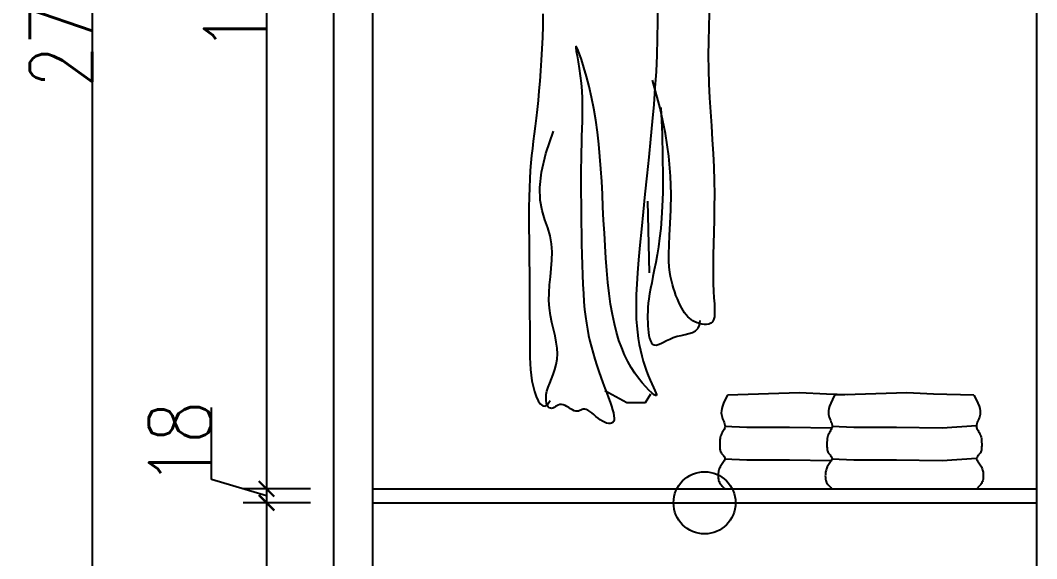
# Model space of a CAD drawing. Header units: millimetres. Extents: x 3255186 to 3429179, y -984851 to -941485.
# Drawn here: x 3332960 to 3334270, y -978474 to -977779 of the extents above; entities that cross this region are included whole.
import ezdxf

# ---------------------------------------------------------------- set-up
doc = ezdxf.new("R2010")
doc.units = ezdxf.units.MM
doc.header["$PDMODE"] = 35
doc.styles.add('DIM_FONT', font='SIMPLEX.shx', dxfattribs={"width": 0.8})
doc.dimstyles.new('ISO-25', dxfattribs={"dimtxt": 80, "dimasz": 20, "dimexe": 30, "dimexo": 80, "dimtad": 1, "dimdec": 0, "dimtxsty": 'DIM_FONT', "dimblk": 'ARCHTICK', "dimcen": 2.5, "dimadec": 0, "dimazin": 0, "dimtfac": 1, "dimtdec": 0, "dimtmove": 1, "dimatfit": 3, "dimfxl": 80, "dimfxlon": 1, "dimarcsym": 0})

# ---------------------------------------------------------------- blocks, each defined once
blk = doc.blocks.new('324')
at = {"color": 8}
for p, q in [((33985, -2640.8), (33984.7, -2666.3)), ((33912.4, -2655), (33913.1, -2674.6)), ((34144.3, -2656), (34144.6, -2672.6)), ((33913.1, -2674.6), (33913.5, -2694.3)), ((33984.7, -2666.3), (33984.9, -2690.6)), ((34144.6, -2672.6), (34145, -2689)), ((33984.9, -2690.6), (33985.5, -2713.9)), ((34145, -2689), (34145.7, -2705)), ((33913.5, -2694.3), (33913.6, -2714.1)), ((34093.7, -2711.1), (34096.1, -2704.8)), ((34096.1, -2704.8), (34097.7, -2701.4)), ((34097.7, -2701.4), (34098.5, -2701)), ((34098.4, -2703.3), (34097.7, -2708)), ((34098.5, -2701), (34098.4, -2703.3)), ((34145.7, -2705), (34146.5, -2720.5)), ((33913.6, -2714.1), (33913.4, -2733.9)), ((33985.5, -2713.9), (33986.5, -2736.7)), ((34087.2, -2730.7), (34090.6, -2719.8)), ((34090.6, -2719.8), (34093.7, -2711.1)), ((34096.6, -2714.7), (34095.2, -2722.9)), ((34097.7, -2708), (34096.6, -2714.7)), ((34146.5, -2720.5), (34147.5, -2735.4)), ((33913.4, -2733.9), (33912.8, -2753.6)), ((34083.6, -2743.3), (34087.2, -2730.7)), ((34093.7, -2732.3), (34092.2, -2742.4)), ((34095.2, -2722.9), (34093.7, -2732.3)), ((33980.8, -2787.6), (33991.5, -2748.6)), ((33986.5, -2736.7), (33988, -2759.3)), ((34079.9, -2757.3), (34083.6, -2743.3)), ((34092.2, -2742.4), (34091, -2752.9)), ((34147.5, -2735.4), (34148.6, -2749.8)), ((33912.8, -2753.6), (33911.8, -2773.3)), ((33988, -2759.3), (33989.8, -2782.3)), ((34076.3, -2772.4), (34079.9, -2757.3)), ((34090.1, -2763.5), (34089.6, -2774)), ((34091, -2752.9), (34090.1, -2763.5)), ((34148.6, -2749.8), (34149.9, -2763.6)), ((34149.9, -2763.6), (34151.1, -2776.9)), ((33911.8, -2773.3), (33910.7, -2792.9)), ((34073.1, -2788.2), (34076.3, -2772.4)), ((34089.6, -2774), (34089.4, -2784.5)), ((34151.1, -2776.9), (34152.5, -2789.5)), ((33973.4, -2822.9), (33980.8, -2787.6)), ((33979.6, -2786.6), (33978.1, -2823.8)), ((33989.8, -2782.3), (33991.9, -2806)), ((34070.4, -2804.4), (34073.1, -2788.2)), ((34089.4, -2784.5), (34089.4, -2795)), ((34152.5, -2789.5), (34153.9, -2801.5)), ((33910.7, -2792.9), (33909.4, -2812.4)), ((33991.9, -2806), (33994.2, -2830.8)), ((34068.2, -2821), (34070.4, -2804.4)), ((34089.4, -2795), (34089.6, -2805.6)), ((34089.6, -2805.6), (34089.9, -2816.3)), ((34153.9, -2801.5), (34155.2, -2812.8)), ((33909.4, -2812.4), (33908.2, -2831.8)), ((34089.9, -2816.3), (34090.3, -2827)), ((34140.2, -2850.9), (34129.4, -2819.9)), ((34155.2, -2812.8), (34156.5, -2823.5)), ((33908.2, -2831.8), (33907, -2851)), ((33968.7, -2854.5), (33973.4, -2822.9)), ((33978.1, -2823.8), (33977.3, -2855.5)), ((33994.2, -2830.8), (33996.7, -2856.2)), ((34066.3, -2837.9), (34068.2, -2821)), ((34090.3, -2827), (34090.6, -2837.8)), ((34156.5, -2823.5), (34157.8, -2833.7)), ((34157.8, -2833.7), (34159, -2843.8)), ((34064.7, -2855.1), (34066.3, -2837.9)), ((34090.6, -2837.8), (34090.8, -2848.7)), ((34159, -2843.8), (34160.1, -2853.8)), ((33907, -2851), (33906.1, -2870.1)), ((33966.2, -2882.7), (33968.7, -2854.5)), ((33977.3, -2855.5), (33977, -2882.5)), ((33996.7, -2856.2), (33999.4, -2881.9)), ((34063.4, -2872.5), (34064.7, -2855.1)), ((34090.8, -2848.7), (34091, -2859.8)), ((34091, -2859.8), (34091.2, -2871.1)), ((34146.2, -2876.7), (34140.2, -2850.9)), ((34160.1, -2853.8), (34161, -2864.1)), ((33906.1, -2870.1), (33905.5, -2888.9)), ((34062.3, -2890.1), (34063.4, -2872.5)), ((34091.2, -2871.1), (34091.2, -2882.8)), ((34148.5, -2898.1), (34146.2, -2876.7)), ((34161, -2864.1), (34161.9, -2874.8)), ((34161.9, -2874.8), (34162.6, -2886.2)), ((33905.5, -2888.9), (33905.2, -2907.5)), ((33965.4, -2907.6), (33966.2, -2882.7)), ((33977, -2882.5), (33977.2, -2905.3)), ((33999.4, -2881.9), (34002, -2907.5)), ((34061.4, -2907.8), (34062.3, -2890.1)), ((34091.2, -2882.8), (34091.2, -2894.8)), ((34162.6, -2886.2), (34163.1, -2898.4)), ((33977.2, -2905.3), (33977.8, -2924.6)), ((34091.2, -2894.8), (34091.2, -2907.2)), ((34147.9, -2915.8), (34148.5, -2898.1)), ((34163.1, -2898.4), (34163.5, -2911.7)), ((33905.2, -2907.5), (33905.3, -2925.7)), ((33965.7, -2929.5), (33965.4, -2907.6)), ((33998.6, -2917.4), (33996.2, -3017.3)), ((34002, -2907.5), (34004.5, -2932.4)), ((34060.5, -2925.8), (34061.4, -2907.8)), ((34091.2, -2907.2), (34091.1, -2920.2)), ((34145.2, -2930.6), (34147.9, -2915.8)), ((34163.5, -2911.7), (34163.7, -2925.9)), ((33905.3, -2925.7), (33905.5, -2943.5)), ((33966.7, -2948.6), (33965.7, -2929.5)), ((33977.8, -2924.6), (33978.8, -2941.2)), ((34004.5, -2932.4), (34006.9, -2956.3)), ((34059.6, -2943.8), (34060.5, -2925.8)), ((34091, -2933.7), (34090.8, -2947.8)), ((34091.1, -2920.2), (34091, -2933.7)), ((34141.5, -2943.3), (34145.2, -2930.6)), ((34163.7, -2925.9), (34163.8, -2940.7)), ((33905.5, -2943.5), (33906, -2960.6)), ((33978.8, -2941.2), (33980, -2955.7)), ((34058.6, -2961.8), (34059.6, -2943.8)), ((34090.8, -2947.8), (34090.6, -2962.3)), ((34137.5, -2954.8), (34141.5, -2943.3)), ((34163.8, -2940.7), (34163.7, -2955.9)), ((33906, -2960.6), (33906.4, -2977)), ((33967.7, -2965), (33966.7, -2948.6)), ((33980, -2955.7), (33981.6, -2968.8)), ((34006.9, -2956.3), (34009.1, -2978.7)), ((34057.6, -2979.6), (34058.6, -2961.8)), ((34134.2, -2965.8), (34137.5, -2954.8)), ((34163.7, -2955.9), (34163.6, -2971.3)), ((33968.4, -2979), (33967.7, -2965)), ((33981.6, -2968.8), (33983.3, -2981)), ((34090.6, -2962.3), (34090.3, -2977.1)), ((34132.2, -2976.9), (34134.2, -2965.8)), ((34163.6, -2971.3), (34163.5, -2986.7)), ((33906.4, -2977), (33906.8, -2992.4)), ((33968.6, -2990.8), (33968.4, -2979)), ((33983.3, -2981), (33985.1, -2992.4)), ((34009.1, -2978.7), (34010.9, -2999.1)), ((34056.4, -2997.1), (34057.6, -2979.6)), ((34090.3, -2977.1), (34090, -2991.8)), ((34131.5, -2988.3), (34132.2, -2976.9)), ((34131.8, -2999.8), (34131.5, -2988.3)), ((34163.5, -2986.7), (34163.3, -3001.7)), ((33906.8, -2992.4), (33907, -3006.9)), ((33968.1, -3009.3), (33968.5, -3000.8)), ((33968.5, -3000.8), (33968.6, -2990.8)), ((33985.1, -2992.4), (33987, -3003.1)), ((33987, -3003.1), (33989, -3013.2)), ((34010.9, -2999.1), (34012.3, -3017.3)), ((34055.1, -3014.2), (34056.4, -2997.1)), ((34090, -2991.8), (34089.6, -3006.3)), ((34132.6, -3011.3), (34131.8, -2999.8)), ((34163.3, -3001.7), (34163.1, -3016.2)), ((33907, -3006.9), (33907, -3020.1)), ((33966.4, -3022.7), (33967.4, -3016.5)), ((33967.4, -3016.5), (33968.1, -3009.3)), ((33989, -3013.2), (33990.8, -3022.5)), ((34012.3, -3017.3), (34013.4, -3033.4)), ((34053.6, -3030.7), (34055.1, -3014.2)), ((34089.6, -3006.3), (34089.1, -3020.3)), ((34133.7, -3022.8), (34132.6, -3011.3)), ((34163.1, -3016.2), (34163, -3029.9)), ((33906.7, -3032.1), (33906.2, -3042.8)), ((33907, -3020.1), (33906.7, -3032.1)), ((33963.7, -3033.6), (33965.1, -3028.3)), ((33965.1, -3028.3), (33966.4, -3022.7)), ((33990.8, -3022.5), (33992.6, -3031.2)), ((33992.6, -3031.2), (33994.1, -3039.2)), ((34051.8, -3046.4), (34053.6, -3030.7)), ((34089.1, -3020.3), (34088.5, -3033.7)), ((34134.9, -3034.2), (34133.7, -3022.8)), ((34163, -3029.9), (34162.9, -3042.9)), ((33906.2, -3042.8), (33905.7, -3052.3)), ((33958.7, -3048.8), (33960.5, -3043.9)), ((33960.5, -3043.9), (33962.2, -3038.8)), ((33962.2, -3038.8), (33963.7, -3033.6)), ((33994.1, -3039.2), (33995.4, -3046.7)), ((33995.4, -3046.7), (33996.5, -3053.5)), ((34013.4, -3033.4), (34014.1, -3047.6)), ((34049.8, -3061.3), (34051.8, -3046.4)), ((34087.8, -3046.3), (34087, -3057.8)), ((34088.5, -3033.7), (34087.8, -3046.3)), ((34135.6, -3045.3), (34134.9, -3034.2)), ((34135.8, -3056.2), (34135.6, -3045.3)), ((34162.9, -3042.9), (34162.8, -3055.2)), ((33905.2, -3060.7), (33904.8, -3067.8)), ((33905.7, -3052.3), (33905.2, -3060.7)), ((33952.8, -3062.5), (33954.8, -3058.2)), ((33954.8, -3058.2), (33956.8, -3053.6)), ((33956.8, -3053.6), (33958.7, -3048.8)), ((33996.5, -3053.5), (33997.3, -3059.9)), ((33997.3, -3059.9), (33997.8, -3065.7)), ((34014.1, -3047.6), (34014.4, -3060.2)), ((34014.4, -3060.2), (34014.4, -3071.5)), ((34087, -3057.8), (34086.1, -3068.4)), ((34135, -3066.7), (34135.8, -3056.2)), ((34162.8, -3055.2), (34162.8, -3066.9)), ((33904.8, -3067.8), (33904.8, -3073.9)), ((33904.8, -3073.9), (33905.2, -3078.8)), ((33944.5, -3076.1), (33946.6, -3073.3)), ((33946.6, -3073.3), (33948.7, -3070.1)), ((33948.7, -3070.1), (33950.7, -3066.5)), ((33950.7, -3066.5), (33952.8, -3062.5)), ((33997.8, -3065.7), (33998.1, -3071.3)), ((33998.1, -3071.3), (33998.3, -3076.5)), ((34014.4, -3071.5), (34014, -3081.8)), ((34044.6, -3088.3), (34047.4, -3075.3)), ((34047.4, -3075.3), (34049.8, -3061.3)), ((34086.1, -3068.4), (34085, -3078.2)), ((34133.6, -3076.9), (34135, -3066.7)), ((34162.8, -3066.9), (34162.8, -3078.1)), ((33905.2, -3078.8), (33906.2, -3082.8)), ((33906.2, -3082.8), (33907.9, -3085.7)), ((33907.9, -3085.7), (33910.2, -3087.7)), ((33910.2, -3087.7), (33912.9, -3089)), ((33912.9, -3089), (33916, -3089.5)), ((33916, -3089.5), (33919.2, -3089.5)), ((33919.2, -3089.5), (33922.6, -3089.1)), ((33922.6, -3089.1), (33926, -3088.2)), ((33925.7, -3090.2), (33924.9, -3083.9)), ((33926, -3088.2), (33929.2, -3087.1)), ((33929.2, -3087.1), (33932.2, -3085.8)), ((33932.2, -3085.8), (33935, -3084.4)), ((33935, -3084.4), (33937.6, -3082.7)), ((33937.6, -3082.7), (33940, -3080.8)), ((33940, -3080.8), (33942.3, -3078.6)), ((33942.3, -3078.6), (33944.5, -3076.1)), ((33998.1, -3086.3), (33997.8, -3091.1)), ((33998.2, -3081.5), (33998.1, -3086.3)), ((33998.3, -3076.5), (33998.2, -3081.5)), ((34014, -3081.8), (34013.4, -3091.2)), ((34041.6, -3100.3), (34044.6, -3088.3)), ((34083.7, -3087.5), (34082.3, -3096.2)), ((34085, -3078.2), (34083.7, -3087.5)), ((34129.5, -3096.1), (34131.7, -3086.7)), ((34131.7, -3086.7), (34133.6, -3076.9)), ((34162.8, -3078.1), (34162.7, -3088.7)), ((34162.7, -3088.7), (34162.7, -3098.8)), ((33927.9, -3094.8), (33925.7, -3090.2)), ((33931.3, -3098.2), (33927.9, -3094.8)), ((33935.6, -3100.5), (33931.3, -3098.2)), ((33940.6, -3102.2), (33935.6, -3100.5)), ((33946, -3103.4), (33940.6, -3102.2)), ((33951.6, -3104.6), (33946, -3103.4)), ((33997, -3100.4), (33996.4, -3104.8)), ((33997.5, -3095.8), (33997, -3100.4)), ((33997.8, -3091.1), (33997.5, -3095.8)), ((34012.5, -3100.2), (34011.3, -3108.8)), ((34013.4, -3091.2), (34012.5, -3100.2)), ((34038.2, -3111.6), (34041.6, -3100.3)), ((34082.3, -3096.2), (34080.7, -3104.6)), ((34127.4, -3105.2), (34129.5, -3096.1)), ((34162.7, -3098.8), (34162.7, -3108.5)), ((33957.2, -3105.9), (33951.6, -3104.6)), ((33962.5, -3107.7), (33957.2, -3105.9)), ((33967.4, -3109.8), (33962.5, -3107.7)), ((33972, -3112), (33967.4, -3109.8)), ((33976.2, -3114.1), (33972, -3112)), ((33980, -3116), (33976.2, -3114.1)), ((33983.5, -3117.4), (33980, -3116)), ((33986.5, -3118.1), (33983.5, -3117.4)), ((33991.3, -3116.9), (33989.1, -3118)), ((33993, -3114.9), (33991.3, -3116.9)), ((33994.4, -3112.2), (33993, -3114.9)), ((33995.5, -3108.7), (33994.4, -3112.2)), ((33996.4, -3104.8), (33995.5, -3108.7)), ((34009.9, -3117.2), (34008.3, -3125.3)), ((34011.3, -3108.8), (34009.9, -3117.2)), ((34034.4, -3122.1), (34038.2, -3111.6)), ((34078.8, -3112.9), (34076.7, -3121.2)), ((34080.7, -3104.6), (34078.8, -3112.9)), ((34124.4, -3122.3), (34125.6, -3113.9)), ((34125.6, -3113.9), (34127.4, -3105.2)), ((34162.7, -3108.5), (34162.7, -3117.9)), ((34162.7, -3117.9), (34162.7, -3126.8)), ((33989.1, -3118), (33986.5, -3118.1)), ((34008.3, -3125.3), (34006.4, -3133)), ((34026, -3140.9), (34030.4, -3131.8)), ((34030.4, -3131.8), (34034.4, -3122.1)), ((34074.4, -3129.6), (34071.8, -3138)), ((34076.7, -3121.2), (34074.4, -3129.6)), ((34123.9, -3130.3), (34124.4, -3122.3)), ((34124.4, -3138), (34123.9, -3130.3)), ((34162.7, -3126.8), (34162.5, -3135.5)), ((34004.4, -3140.5), (34002.2, -3147.6)), ((34006.4, -3133), (34004.4, -3140.5)), ((34021.2, -3149.4), (34026, -3140.9)), ((34071.8, -3138), (34069.1, -3146.5)), ((34125.7, -3145.4), (34124.4, -3138)), ((34127.6, -3152.4), (34125.7, -3145.4)), ((34162.1, -3144), (34161.6, -3152.1)), ((34162.5, -3135.5), (34162.1, -3144)), ((33999.9, -3154.4), (33997.4, -3160.8)), ((34002.2, -3147.6), (33999.9, -3154.4)), ((34011, -3164.5), (34016.2, -3157.2)), ((34016.2, -3157.2), (34021.2, -3149.4)), ((34066.3, -3154.8), (34063.5, -3162.9)), ((34069.1, -3146.5), (34066.3, -3154.8)), ((34129.9, -3159.1), (34127.6, -3152.4)), ((34132.3, -3165.4), (34129.9, -3159.1)), ((34160.7, -3160.1), (34159.5, -3167.9)), ((34161.6, -3152.1), (34160.7, -3160.1)), ((33992.4, -3172.4), (33990.1, -3177.4)), ((33994.9, -3166.9), (33992.4, -3172.4)), ((33997.4, -3160.8), (33994.9, -3166.9)), ((34000.9, -3176.6), (34005.8, -3170.9)), ((34005.8, -3170.9), (34011, -3164.5)), ((34060.7, -3170.8), (34057.9, -3178.3)), ((34063.5, -3162.9), (34060.7, -3170.8)), ((34134.8, -3171.4), (34132.3, -3165.4)), ((34136.9, -3177), (34134.8, -3171.4)), ((34159.5, -3167.9), (34158, -3175.5)), ((33986.7, -3184.9), (33985.9, -3187.3)), ((33985.9, -3187.3), (33986, -3188.5)), ((33986, -3188.5), (33987.1, -3188.6)), ((33988.1, -3181.6), (33986.7, -3184.9)), ((33987.1, -3188.6), (33989.3, -3187.4)), ((33990.1, -3177.4), (33988.1, -3181.6)), ((33989.3, -3187.4), (33992.4, -3184.9)), ((33992.4, -3184.9), (33996.4, -3181.2)), ((34001, -3198.1), (33993.9, -3186.2)), ((33996.4, -3181.2), (34000.9, -3176.6)), ((34058.1, -3181.5), (34027.2, -3198.1)), ((34055.3, -3185.4), (34052.9, -3192)), ((34057.9, -3178.3), (34055.3, -3185.4)), ((34138.6, -3182.3), (34136.9, -3177)), ((34139.6, -3187.1), (34138.6, -3182.3)), ((34139.9, -3191.6), (34139.6, -3187.1)), ((34156, -3183), (34153.6, -3189.9)), ((34158, -3175.5), (34156, -3183)), ((34027.2, -3198.1), (34001, -3198.1)), ((34050.7, -3198), (34048.8, -3203.6)), ((34052.9, -3192), (34050.7, -3198)), ((34110.7, -3203.8), (34113.3, -3202.4)), ((34113.3, -3202.4), (34115.9, -3201.4)), ((34115.9, -3201.4), (34118.3, -3200.9)), ((34118.3, -3200.9), (34120.6, -3201.1)), ((34120.6, -3201.1), (34122.8, -3201.8)), ((34122.8, -3201.8), (34124.9, -3202.8)), ((34124.9, -3202.8), (34126.8, -3204)), ((34137.8, -3201.2), (34134.2, -3195.7)), ((34136.9, -3204.1), (34138.2, -3201.8)), ((34141.3, -3203.4), (34137.8, -3201.2)), ((34138.2, -3201.8), (34139.1, -3199)), ((34139.1, -3199), (34139.8, -3195.5)), ((34139.8, -3195.5), (34139.9, -3191.6)), ((34147.9, -3200.3), (34144.6, -3203)), ((34150.9, -3195.8), (34147.9, -3200.3)), ((34153.6, -3189.9), (34150.9, -3195.8)), ((34045.2, -3216.8), (34044.8, -3220)), ((34046, -3212.9), (34045.2, -3216.8)), ((34047.2, -3208.5), (34046, -3212.9)), ((34048.8, -3203.6), (34047.2, -3208.5)), ((34070.3, -3217.6), (34073.3, -3215.1)), ((34073.3, -3215.1), (34076.2, -3212.8)), ((34076.2, -3212.8), (34078.9, -3210.7)), ((34078.9, -3210.7), (34081.5, -3209.1)), ((34081.5, -3209.1), (34083.8, -3208)), ((34083.8, -3208), (34086, -3207.6)), ((34086, -3207.6), (34087.9, -3207.7)), ((34087.9, -3207.7), (34089.6, -3208.2)), ((34089.6, -3208.2), (34091.3, -3208.9)), ((34091.3, -3208.9), (34093, -3209.6)), ((34093, -3209.6), (34094.7, -3210.3)), ((34094.7, -3210.3), (34096.5, -3210.6)), ((34096.5, -3210.6), (34098.5, -3210.4)), ((34098.5, -3210.4), (34100.7, -3209.7)), ((34100.7, -3209.7), (34103.1, -3208.5)), ((34103.1, -3208.5), (34105.6, -3207)), ((34105.6, -3207), (34108.1, -3205.3)), ((34108.1, -3205.3), (34110.7, -3203.8)), ((34126.8, -3204), (34128.7, -3205.1)), ((34128.7, -3205.1), (34130.4, -3206)), ((34130.4, -3206), (34132.1, -3206.5)), ((34132.1, -3206.5), (34133.8, -3206.4)), ((34133.8, -3206.4), (34135.4, -3205.6)), ((34135.4, -3205.6), (34136.9, -3204.1)), ((34144.6, -3203), (34141.3, -3203.4)), ((34044.8, -3220), (34045, -3222.7)), ((34045, -3222.7), (34045.7, -3224.8)), ((34045.7, -3224.8), (34046.9, -3226.3)), ((34046.9, -3226.3), (34048.6, -3227.2)), ((34048.6, -3227.2), (34050.6, -3227.6)), ((34050.6, -3227.6), (34052.9, -3227.5)), ((34052.9, -3227.5), (34055.5, -3226.9)), ((34055.5, -3226.9), (34058.3, -3225.8)), ((34058.3, -3225.8), (34061.3, -3224.3)), ((34061.3, -3224.3), (34064.3, -3222.3)), ((34064.3, -3222.3), (34067.3, -3220)), ((34067.3, -3220), (34070.3, -3217.6))]:
    blk.add_line(p, q, dxfattribs=at)
blk = doc.blocks.new('nmi')
at = {"color": 8}
for p, q in [((52110.9, -6815.1), (52154.7, -6814)), ((52154.7, -6814), (52183.9, -6812.3)), ((52183.9, -6812.3), (52262.1, -6815.1)), ((52247.6, -6814.6), (52270.9, -6814)), ((52270.9, -6814), (52300.1, -6812.3)), ((52300.1, -6812.3), (52378.3, -6815.1)), ((52106.7, -6823.6), (52105.4, -6826.9)), ((52108.5, -6819.7), (52106.7, -6823.6)), ((52110.9, -6815.1), (52108.5, -6819.7)), ((52262.1, -6815.1), (52264.5, -6819.7)), ((52264.5, -6819.7), (52266.3, -6823.6)), ((52266.3, -6823.6), (52267.5, -6826.9)), ((52378.3, -6815.1), (52380.7, -6819.7)), ((52380.7, -6819.7), (52382.5, -6823.6)), ((52382.5, -6823.6), (52383.8, -6826.9)), ((52104.1, -6832), (52104, -6834)), ((52104, -6834), (52104.2, -6835.8)), ((52104.6, -6829.6), (52104.1, -6832)), ((52104.2, -6835.8), (52104.5, -6837.5)), ((52105.4, -6826.9), (52104.6, -6829.6)), ((52267.5, -6826.9), (52268.4, -6829.6)), ((52268.4, -6829.6), (52268.8, -6832)), ((52268.7, -6835.8), (52268.4, -6837.5)), ((52268.9, -6834), (52268.7, -6835.8)), ((52268.8, -6832), (52268.9, -6834)), ((52383.8, -6826.9), (52384.6, -6829.6)), ((52384.6, -6829.6), (52385, -6832)), ((52385, -6835.8), (52384.6, -6837.5)), ((52385, -6832), (52385.1, -6834)), ((52385.1, -6834), (52385, -6835.8)), ((52104.5, -6837.5), (52105, -6839)), ((52105, -6839), (52105.6, -6840.6)), ((52105.6, -6840.6), (52106.2, -6842)), ((52106.2, -6842), (52106.8, -6843.5)), ((52106.8, -6843.5), (52107.4, -6844.8)), ((52107.4, -6844.8), (52107.8, -6846.2)), ((52107.8, -6846.2), (52108.1, -6847.5)), ((52108.1, -6847.5), (52108.2, -6848.7)), ((52265.1, -6846.2), (52264.8, -6847.5)), ((52264.8, -6847.5), (52264.8, -6848.7)), ((52265.6, -6844.8), (52265.1, -6846.2)), ((52266.1, -6843.5), (52265.6, -6844.8)), ((52266.7, -6842), (52266.1, -6843.5)), ((52267.3, -6840.6), (52266.7, -6842)), ((52267.9, -6839), (52267.3, -6840.6)), ((52268.4, -6837.5), (52267.9, -6839)), ((52381.1, -6847.5), (52381, -6848.7)), ((52381.4, -6846.2), (52381.1, -6847.5)), ((52381.8, -6844.8), (52381.4, -6846.2)), ((52382.4, -6843.5), (52381.8, -6844.8)), ((52383, -6842), (52382.4, -6843.5)), ((52383.6, -6840.6), (52383, -6842)), ((52384.1, -6839), (52383.6, -6840.6)), ((52384.6, -6837.5), (52384.1, -6839)), ((52103.9, -6858), (52103.5, -6859.3)), ((52104.5, -6856.8), (52103.9, -6858)), ((52105.2, -6855.6), (52104.5, -6856.8)), ((52105.9, -6854.5), (52105.2, -6855.6)), ((52106.5, -6853.3), (52105.9, -6854.5)), ((52107.2, -6852.2), (52106.5, -6853.3)), ((52107.7, -6851.1), (52107.2, -6852.2)), ((52108, -6849.9), (52107.7, -6851.1)), ((52108.2, -6848.7), (52108, -6849.9)), ((52108.1, -6848.1), (52145.5, -6850.6)), ((52145.5, -6850.6), (52194.8, -6850.1)), ((52194.8, -6850.1), (52241.2, -6850.1)), ((52241.2, -6850.1), (52265.2, -6848.9)), ((52264.8, -6848.7), (52264.9, -6849.9)), ((52264.9, -6849.9), (52265.3, -6851.1)), ((52265.1, -6850.6), (52311, -6850.1)), ((52265.3, -6851.1), (52265.8, -6852.2)), ((52265.8, -6852.2), (52266.4, -6853.3)), ((52266.4, -6853.3), (52267.1, -6854.5)), ((52267.1, -6854.5), (52267.8, -6855.6)), ((52267.8, -6855.6), (52268.4, -6856.8)), ((52268.4, -6856.8), (52269, -6858)), ((52269, -6858), (52269.5, -6859.3)), ((52311, -6850.1), (52357.4, -6850.1)), ((52357.4, -6850.1), (52381.5, -6848.9)), ((52381, -6848.7), (52381.2, -6849.9)), ((52381.2, -6849.9), (52381.5, -6851.1)), ((52381.5, -6851.1), (52382, -6852.2)), ((52382, -6852.2), (52382.6, -6853.3)), ((52382.6, -6853.3), (52383.3, -6854.5)), ((52383.3, -6854.5), (52384, -6855.6)), ((52384, -6855.6), (52384.7, -6856.8)), ((52384.7, -6856.8), (52385.3, -6858)), ((52385.3, -6858), (52385.7, -6859.3)), ((52102.6, -6865.9), (52102.5, -6867.3)), ((52102.5, -6867.3), (52102.5, -6868.6)), ((52102.5, -6868.6), (52102.5, -6869.8)), ((52102.5, -6869.8), (52102.6, -6871.1)), ((52102.7, -6863.2), (52102.6, -6864.6)), ((52102.6, -6864.6), (52102.6, -6865.9)), ((52102.9, -6861.9), (52102.7, -6863.2)), ((52103.1, -6860.6), (52102.9, -6861.9)), ((52103.5, -6859.3), (52103.1, -6860.6)), ((52269.5, -6859.3), (52269.8, -6860.6)), ((52269.8, -6860.6), (52270.1, -6861.9)), ((52270.1, -6861.9), (52270.2, -6863.2)), ((52270.2, -6863.2), (52270.3, -6864.6)), ((52270.3, -6864.6), (52270.4, -6865.9)), ((52270.4, -6865.9), (52270.4, -6867.3)), ((52270.4, -6867.3), (52270.4, -6868.6)), ((52270.4, -6868.6), (52270.4, -6869.8)), ((52270.4, -6869.8), (52270.4, -6871.1)), ((52385.7, -6859.3), (52386.1, -6860.6)), ((52386.1, -6860.6), (52386.3, -6861.9)), ((52386.3, -6861.9), (52386.5, -6863.2)), ((52386.5, -6863.2), (52386.6, -6864.6)), ((52386.6, -6864.6), (52386.6, -6865.9)), ((52386.6, -6865.9), (52386.6, -6867.3)), ((52386.6, -6867.3), (52386.6, -6868.6)), ((52386.6, -6868.6), (52386.6, -6869.8)), ((52386.6, -6869.8), (52386.6, -6871.1)), ((52102.6, -6871.1), (52102.6, -6872.3)), ((52102.6, -6872.3), (52102.7, -6873.4)), ((52102.7, -6873.4), (52102.9, -6874.5)), ((52102.9, -6874.5), (52103.1, -6875.5)), ((52103.1, -6875.5), (52103.5, -6876.5)), ((52103.5, -6876.5), (52103.9, -6877.4)), ((52103.9, -6877.4), (52104.5, -6878.3)), ((52104.5, -6878.3), (52105.2, -6879.1)), ((52105.2, -6879.1), (52105.9, -6879.9)), ((52105.9, -6879.9), (52106.5, -6880.6)), ((52106.5, -6880.6), (52107.1, -6881.4)), ((52266.4, -6880.6), (52265.8, -6881.4)), ((52267.1, -6879.9), (52266.4, -6880.6)), ((52267.8, -6879.1), (52267.1, -6879.9)), ((52268.4, -6878.3), (52267.8, -6879.1)), ((52269, -6877.4), (52268.4, -6878.3)), ((52269.5, -6876.5), (52269, -6877.4)), ((52269.8, -6875.5), (52269.5, -6876.5)), ((52270.1, -6874.5), (52269.8, -6875.5)), ((52270.2, -6873.4), (52270.1, -6874.5)), ((52270.3, -6872.3), (52270.2, -6873.4)), ((52270.4, -6871.1), (52270.3, -6872.3)), ((52382.7, -6880.6), (52382, -6881.4)), ((52383.3, -6879.9), (52382.7, -6880.6)), ((52384, -6879.1), (52383.3, -6879.9)), ((52384.7, -6878.3), (52384, -6879.1)), ((52385.3, -6877.4), (52384.7, -6878.3)), ((52385.7, -6876.5), (52385.3, -6877.4)), ((52386.1, -6875.5), (52385.7, -6876.5)), ((52386.3, -6874.5), (52386.1, -6875.5)), ((52386.5, -6873.4), (52386.3, -6874.5)), ((52386.6, -6872.3), (52386.5, -6873.4)), ((52386.6, -6871.1), (52386.6, -6872.3)), ((52103.5, -6891.5), (52102.9, -6892.7)), ((52104.2, -6890.4), (52103.5, -6891.5)), ((52105, -6889.4), (52104.2, -6890.4)), ((52105.8, -6888.3), (52105, -6889.4)), ((52106.5, -6887.3), (52105.8, -6888.3)), ((52107.1, -6886.3), (52106.5, -6887.3)), ((52107.1, -6881.4), (52107.6, -6882.1)), ((52107.6, -6885.4), (52107.1, -6886.3)), ((52107.6, -6882.1), (52108, -6882.9)), ((52108, -6884.5), (52107.6, -6885.4)), ((52108, -6882.9), (52108.1, -6883.7)), ((52108.1, -6883.7), (52108, -6884.5)), ((52108.1, -6883.6), (52145.5, -6886.1)), ((52145.5, -6886.1), (52194.8, -6885.5)), ((52194.8, -6885.5), (52241.2, -6885.5)), ((52241.2, -6885.5), (52265.2, -6884.4)), ((52265, -6882.9), (52264.8, -6883.7)), ((52264.8, -6883.7), (52265, -6884.5)), ((52265.3, -6882.1), (52265, -6882.9)), ((52265, -6884.5), (52265.3, -6885.4)), ((52265.8, -6881.4), (52265.3, -6882.1)), ((52265.3, -6885.4), (52265.8, -6886.3)), ((52265.7, -6886.1), (52311, -6885.5)), ((52265.8, -6886.3), (52266.5, -6887.3)), ((52266.5, -6887.3), (52267.2, -6888.3)), ((52267.2, -6888.3), (52267.9, -6889.4)), ((52267.9, -6889.4), (52268.7, -6890.4)), ((52268.7, -6890.4), (52269.4, -6891.5)), ((52269.4, -6891.5), (52270, -6892.7)), ((52311, -6885.5), (52357.4, -6885.5)), ((52357.4, -6885.5), (52381.5, -6884.4)), ((52381.2, -6882.9), (52381.1, -6883.7)), ((52381.1, -6883.7), (52381.2, -6884.5)), ((52381.5, -6882.1), (52381.2, -6882.9)), ((52381.2, -6884.5), (52381.6, -6885.4)), ((52382, -6881.4), (52381.5, -6882.1)), ((52381.6, -6885.4), (52382.1, -6886.3)), ((52382.1, -6886.3), (52382.7, -6887.3)), ((52382.7, -6887.3), (52383.4, -6888.3)), ((52383.4, -6888.3), (52384.2, -6889.4)), ((52384.2, -6889.4), (52384.9, -6890.4)), ((52384.9, -6890.4), (52385.6, -6891.5)), ((52385.6, -6891.5), (52386.3, -6892.7)), ((52100.9, -6899.9), (52100.8, -6901.2)), ((52100.8, -6901.2), (52100.8, -6902.5)), ((52100.8, -6902.5), (52100.8, -6903.8)), ((52101.1, -6898.7), (52100.9, -6899.9)), ((52101.3, -6897.4), (52101.1, -6898.7)), ((52101.6, -6896.2), (52101.3, -6897.4)), ((52102, -6895), (52101.6, -6896.2)), ((52102.4, -6893.8), (52102, -6895)), ((52102.9, -6892.7), (52102.4, -6893.8)), ((52270, -6892.7), (52270.5, -6893.8)), ((52270.5, -6893.8), (52271, -6895)), ((52271, -6895), (52271.4, -6896.2)), ((52271.4, -6896.2), (52271.6, -6897.4)), ((52271.6, -6897.4), (52271.9, -6898.7)), ((52271.9, -6898.7), (52272, -6899.9)), ((52272, -6899.9), (52272.1, -6901.2)), ((52272.1, -6901.2), (52272.2, -6902.5)), ((52272.2, -6902.5), (52272.1, -6903.8)), ((52386.3, -6892.7), (52386.8, -6893.8)), ((52386.8, -6893.8), (52387.2, -6895)), ((52387.2, -6895), (52387.6, -6896.2)), ((52387.6, -6896.2), (52387.9, -6897.4)), ((52387.9, -6897.4), (52388.1, -6898.7)), ((52388.1, -6898.7), (52388.3, -6899.9)), ((52388.3, -6899.9), (52388.4, -6901.2)), ((52388.4, -6901.2), (52388.4, -6902.5)), ((52388.4, -6902.5), (52388.4, -6903.8)), ((52100.8, -6903.8), (52100.9, -6905.1)), ((52100.9, -6905.1), (52101.1, -6906.3)), ((52101.1, -6906.3), (52101.3, -6907.6)), ((52101.3, -6907.6), (52101.7, -6908.8)), ((52101.7, -6908.8), (52102.2, -6909.9)), ((52102.2, -6909.9), (52102.8, -6911)), ((52102.8, -6911), (52103.5, -6911.9)), ((52103.5, -6911.9), (52104.3, -6912.8)), ((52104.3, -6912.8), (52105.1, -6913.7)), ((52105.1, -6913.7), (52105.9, -6914.4)), ((52267.8, -6913.7), (52267, -6914.4)), ((52268.6, -6912.8), (52267.8, -6913.7)), ((52269.4, -6911.9), (52268.6, -6912.8)), ((52270.2, -6911), (52269.4, -6911.9)), ((52270.8, -6909.9), (52270.2, -6911)), ((52271.2, -6908.8), (52270.8, -6909.9)), ((52271.6, -6907.6), (52271.2, -6908.8)), ((52271.9, -6906.3), (52271.6, -6907.6)), ((52272.1, -6905.1), (52271.9, -6906.3)), ((52272.1, -6903.8), (52272.1, -6905.1)), ((52384.1, -6913.7), (52383.3, -6914.4)), ((52384.9, -6912.8), (52384.1, -6913.7)), ((52385.7, -6911.9), (52384.9, -6912.8)), ((52386.4, -6911), (52385.7, -6911.9)), ((52387, -6909.9), (52386.4, -6911)), ((52387.5, -6908.8), (52387, -6909.9)), ((52387.9, -6907.6), (52387.5, -6908.8)), ((52388.1, -6906.3), (52387.9, -6907.6)), ((52388.3, -6905.1), (52388.1, -6906.3)), ((52388.4, -6903.8), (52388.3, -6905.1)), ((52105.9, -6914.4), (52106.6, -6915.2)), ((52106.6, -6915.2), (52107.2, -6915.9)), ((52107.2, -6915.9), (52107.6, -6916.7)), ((52107.6, -6916.7), (52107.6, -6916.7)), ((52265.3, -6916.7), (52265.1, -6917.4)), ((52265.1, -6917.4), (52265.2, -6917.6)), ((52265.2, -6917.6), (52265.2, -6917.6)), ((52265.7, -6915.9), (52265.3, -6916.7)), ((52266.3, -6915.2), (52265.7, -6915.9)), ((52267, -6914.4), (52266.3, -6915.2)), ((52381.6, -6916.7), (52381.4, -6917.4)), ((52381.4, -6917.4), (52381.4, -6917.6)), ((52382, -6915.9), (52381.6, -6916.7)), ((52382.5, -6915.2), (52382, -6915.9)), ((52383.3, -6914.4), (52382.5, -6915.2))]:
    blk.add_line(p, q, dxfattribs=at)
blk = doc.blocks.new('_ArchTick')
at = {"color": 0, "linetype": 'ByBlock', "const_width": 0.15}
blk.add_lwpolyline([(-0.5, -0.5), (0.5, 0.5)], dxfattribs=at)
blk = doc.blocks.new('*D548')
at = {"color": 0, "lineweight": -2, "ltscale": 5}
for p, q in [((3333334.1, -977037.5), (3333247.6, -977037.5)), ((3333277.6, -977037.5), (3333277.6, -978383.5)), ((3333334.1, -978383.5), (3333247.6, -978383.5))]:
    blk.add_line(p, q, dxfattribs=at)
at = {"layer": 'Defpoints', "color": 0, "ltscale": 5}
for p in [(3333414.1, -977037.5), (3333277.6, -978383.5), (3333414.1, -978383.5)]:
    blk.add_point(p, dxfattribs=at)
at = {"color": 0, "lineweight": -2, "ltscale": 5, "xscale": 20, "yscale": 20, "zscale": 20}
for p, rotation in [((3333277.6, -977037.5), 90), ((3333277.6, -978383.5), 270)]:
    blk.add_blockref('_ArchTick', p, dxfattribs=dict(at, rotation=rotation))
at = {"color": 0, "ltscale": 5, "insert": (3333237, -977710.5), "char_height": 80, "attachment_point": 5, "rotation": 90, "style": 'DIM_FONT'}
blk.add_mtext('1346', dxfattribs=at)
blk = doc.blocks.new('*D549')
at = {"color": 0, "lineweight": -2, "ltscale": 5}
for p, q in [((3333206.7, -978371.3), (3333206.7, -978278.6)), ((3333277.6, -978392.5), (3333206.7, -978371.3)), ((3333334.1, -978383.5), (3333247.6, -978383.5)), ((3333277.6, -978383.5), (3333277.6, -978401.5)), ((3333334.1, -978401.5), (3333247.6, -978401.5))]:
    blk.add_line(p, q, dxfattribs=at)
at = {"layer": 'Defpoints', "color": 0, "ltscale": 5}
for p in [(3333414.1, -978383.5), (3333277.6, -978401.5), (3333414.1, -978401.5)]:
    blk.add_point(p, dxfattribs=at)
at = {"color": 0, "lineweight": -2, "ltscale": 5, "xscale": 20, "yscale": 20, "zscale": 20}
for p, rotation in [((3333277.6, -978383.5), 90), ((3333277.6, -978401.5), 270)]:
    blk.add_blockref('_ArchTick', p, dxfattribs=dict(at, rotation=rotation))
at = {"color": 0, "ltscale": 5, "insert": (3333166, -978324.9), "char_height": 80, "attachment_point": 5, "rotation": 90, "style": 'DIM_FONT'}
blk.add_mtext('18', dxfattribs=at)
blk = doc.blocks.new('*D550')
at = {"color": 0, "lineweight": -2, "ltscale": 5}
for p, q in [((3333334.1, -978401.5), (3333247.6, -978401.5)), ((3333277.6, -978401.5), (3333277.6, -979001.5)), ((3333334.1, -979001.5), (3333247.6, -979001.5))]:
    blk.add_line(p, q, dxfattribs=at)
at = {"layer": 'Defpoints', "color": 0, "ltscale": 5}
for p in [(3333414.1, -978401.5), (3333277.6, -979001.5), (3333414.1, -979001.5)]:
    blk.add_point(p, dxfattribs=at)
at = {"color": 0, "lineweight": -2, "ltscale": 5, "xscale": 20, "yscale": 20, "zscale": 20}
for p, rotation in [((3333277.6, -978401.5), 90), ((3333277.6, -979001.5), 270)]:
    blk.add_blockref('_ArchTick', p, dxfattribs=dict(at, rotation=rotation))
at = {"color": 0, "ltscale": 5, "insert": (3333237, -978701.5), "char_height": 80, "attachment_point": 5, "rotation": 90, "style": 'DIM_FONT'}
blk.add_mtext('600', dxfattribs=at)
blk = doc.blocks.new('*D552')
at = {"color": 0, "lineweight": -2, "ltscale": 5}
for p, q in [((3333133.4, -976394.5), (3333023.4, -976394.5)), ((3333053.4, -979119.5), (3333053.4, -976394.5)), ((3333133.4, -979119.5), (3333023.4, -979119.5))]:
    blk.add_line(p, q, dxfattribs=at)
at = {"layer": 'Defpoints', "color": 0, "ltscale": 5}
for p in [(3333053.4, -976394.5), (3333364.1, -976394.5), (3333364.1, -979119.5)]:
    blk.add_point(p, dxfattribs=at)
at = {"color": 0, "lineweight": -2, "ltscale": 5, "xscale": 20, "yscale": 20, "zscale": 20}
for p, rotation in [((3333053.4, -976394.5), 90), ((3333053.4, -979119.5), 270)]:
    blk.add_blockref('_ArchTick', p, dxfattribs=dict(at, rotation=rotation))
at = {"color": 0, "ltscale": 5, "insert": (3333012.7, -977757), "char_height": 80, "attachment_point": 5, "rotation": 90, "style": 'DIM_FONT'}
blk.add_mtext('2725', dxfattribs=at)

msp = doc.modelspace()

# ---------------------------------------------------------------- linework, layer by layer
at = {"ltscale": 5}
for p, q in [((3333364.1, -976394.5), (3333364.1, -979119.5)), ((3333414.1, -976394.5), (3333414.1, -979119.5)), ((3334270.3, -979001.5), (3334270.3, -977037.5)), ((3333414.1, -978383.5), (3334270.3, -978383.5)), ((3333414.1, -978401.5), (3334270.3, -978401.5))]:
    msp.add_line(p, q, dxfattribs=at)
msp.add_circle((3333842.2, -978401.5), 40, dxfattribs=at)

# ---------------------------------------------------------------- block references
at = {"xscale": -0.9243445615284145, "yscale": 0.9243445612955838, "zscale": 0.9243445612500001}
msp.add_blockref('324', (3365194.9, -975315.8), dxfattribs=at)
at = {"color": 8, "xscale": -1.188000000081956, "yscale": 1.188000000081956, "zscale": 1.188}
msp.add_blockref('nmi', (3396097.2, -970166.5), dxfattribs=at)

# ---------------------------------------------------------------- dimensions: what is measured, and where the dimension line sits
at = {"ltscale": 5}
for base, p1, p2, picture, middle in [((3333053.4, -976394.5), (3333364.1, -979119.5), (3333364.1, -976394.5), '*D552', (3333012.7, -977757)), ((3333277.6, -978383.5), (3333414.1, -977037.5), (3333414.1, -978383.5), '*D548', (3333237, -977710.5)), ((3333277.6, -978401.5), (3333414.1, -978383.5), (3333414.1, -978401.5), '*D549', (3333166, -978370.6)), ((3333277.6, -979001.5), (3333414.1, -978401.5), (3333414.1, -979001.5), '*D550', (3333237, -978701.5))]:
    dim = msp.add_linear_dim(base=base, p1=p1, p2=p2, angle=90, dimstyle='ISO-25', dxfattribs=at)
    dim.commit()
    dim.dimension.update_dxf_attribs({"geometry": picture, "text_midpoint": middle})

doc.saveas('drawing.dxf')
